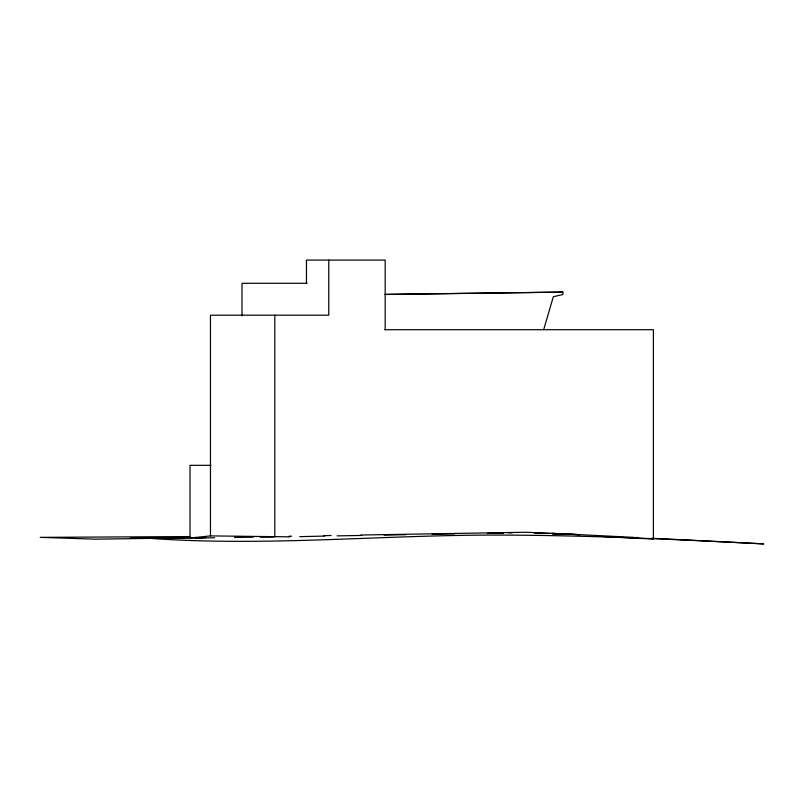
<?xml version="1.0" encoding="UTF-8"?>
<svg xmlns="http://www.w3.org/2000/svg" width="804" height="804" viewBox="0 0 804 804"><rect width="100%" height="100%" fill="white"/><g stroke="black" fill="none" stroke-linecap="round" stroke-linejoin="round"><path stroke-width="1.21" d="M543.655 329.7L553.343 296.746L562.84 294.505L562.84 292.093L384.814 294.385M289.802 536.831L210.467 535.896L190.015 538.017L190.015 465.315L211 465.315M324.806 536.067L299.802 536.66M205.774 537.615L95.364 539.172L40.2 537.353L190.025 536.569M289.118 536.218L291.591 536.178M323.731 535.645L331.137 535.514M360.775 535.022L526.459 532.248L579.925 534.67L569.996 534.379M337.087 535.866L361.629 535.454M384.051 535.052L405.94 534.69M432.16 534.248L454.612 533.876M487.355 533.454L503.455 533.183M214.678 537.786L194.9 538.017M234.537 537.474L253.27 537.193M384.995 294.485L562.84 292.093M192.638 537.755L130.338 538.288L183.694 537.997M195.131 537.735L202.598 537.675M260.014 537.132L273.069 537.052M307.078 283.289L241.984 283.289L241.984 315.932M384.865 329.7L653.381 329.7L653.381 539.072L619.773 537.384M534.61 533.394L539.625 533.454M552.167 533.605L560.951 533.705L552.328 533.524M512.892 532.66L507.967 532.549L511.686 532.66M535.072 533.142L549.866 533.464M535.263 533.353L538.981 533.464M552.629 533.866L566.277 534.268M152.177 538.519C265.702 546.439 379.347 535.203 492.983 535.082C583.322 535.092 673.601 539.213 763.8 543.906L651.642 538.248M636.004 537.464L638.406 537.585M551.504 533.233L634.044 537.384M603.573 536.569L616.306 537.203M385.186 329.7L385.186 260.094L306.465 260.094L306.465 283.289M328.766 260.094L328.766 315.188L210.467 315.188L210.467 535.896M274.797 315.188L274.797 537.082"/></g></svg>
